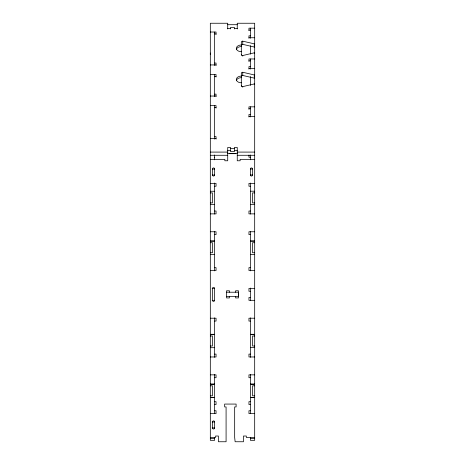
<?xml version="1.0" encoding="UTF-8"?>
<svg xmlns="http://www.w3.org/2000/svg" width="465" height="465" viewBox="0 0 465 465"><rect width="100%" height="100%" fill="white"/><g stroke="black" fill="none" stroke-linecap="round" stroke-linejoin="round"><path stroke-width="0.7" d="M210.32 54.533L210.32 53.033M241.323 54.562A1.43 0.959 0 0 0 242.753 55.521L254.268 52.824A1.43 0.959 0 0 1 254.681 52.783M241.323 85.665A1.43 0.959 0 0 0 242.753 86.624L254.268 83.927A1.43 0.959 0 0 1 254.681 83.886M227.716 24.703L237.255 24.703M254.681 28.167L248.955 28.167L248.955 30.684M227.716 28.359L230.576 28.359M234.395 28.359L237.255 28.359M248.955 30.085L250.385 30.085M210.32 32.027L216.045 32.027L216.045 34.538M214.615 33.939L216.045 33.939M250.385 35.828L248.955 35.828L248.955 38.345M248.955 37.746L254.681 37.746M254.681 58.962L248.955 58.962L248.955 61.473M248.955 60.874L250.385 60.874M214.615 63.025L216.045 63.025L216.045 65.536M210.32 64.937L216.045 64.937M250.385 66.623L248.955 66.623L248.955 69.134M248.955 68.535L254.681 68.535M210.32 74.516L216.045 74.516L216.045 77.027M214.615 76.429L216.045 76.429M214.615 94.128L216.045 94.128L216.045 96.639M210.32 96.04L216.045 96.04M210.32 105.619L216.045 105.619L216.045 108.13M254.681 106.834L248.955 106.834L248.955 109.351M214.615 107.531L216.045 107.531M248.955 108.752L250.385 108.752M250.385 114.495L248.955 114.495L248.955 117.011M248.955 116.413L254.681 116.413M214.615 136.611L216.045 136.611L216.045 139.128M210.32 138.529L216.045 138.529M230.576 148.422L234.395 148.422M227.716 150.654L230.576 150.654M234.395 150.654L237.255 150.654M210.32 152.096L227.716 152.09M237.255 152.09L254.681 152.096M227.716 153.549L237.255 153.549M210.32 155.281L227.716 155.281M237.255 155.281L254.681 155.281M250.385 157.228L248.955 157.228L248.955 155.083M210.32 159.344L224.857 159.344L224.857 160.774L227.716 160.774L227.716 147.463L230.576 147.463L230.576 151.613L234.395 151.613L234.395 147.463L237.255 147.463L237.255 160.774L240.12 160.774L240.12 159.344L254.681 159.344M212.464 169.068L214.615 169.068M250.385 175.503L250.385 169.004L252.536 169.004L252.536 174.962A1.075 1.075 0 0 1 251.46 176.037A1.075 1.075 0 0 1 250.385 174.962L252.669 174.962M212.331 175.032L214.615 175.032M210.32 183.379L216.045 183.379L216.045 186.238L214.615 186.238M254.681 183.379L248.955 183.379L248.955 186.238L250.385 186.238M210.32 191.26L214.615 191.26M250.385 191.202L254.681 191.202M210.32 192.894L212.464 192.894L212.464 202.914L210.32 202.914M254.681 192.894L252.536 192.894L252.536 202.914L254.681 202.914M210.32 204.548L214.615 204.548M250.385 204.606L254.681 204.548M214.615 211.011L216.045 211.011L216.045 213.871L210.32 213.871M250.385 211.011L248.955 211.011L248.955 213.871L254.681 213.871M210.32 231.756L216.045 231.756L216.045 234.622L214.615 234.622M254.681 231.756L248.955 231.756L248.955 234.622L250.385 234.622M210.32 241.021L214.615 241.021M250.385 241.021L254.681 241.021M210.32 241.085L214.615 241.085M250.385 241.085L254.681 241.085M210.32 242.718L212.464 242.718L212.464 252.733L210.32 252.733M254.681 242.718L252.536 242.718L252.536 252.733L254.681 252.733M210.32 254.367L214.615 254.425M250.385 254.367L254.681 254.367M214.615 267.648L216.045 267.648L216.045 270.514L210.32 270.514M250.385 267.648L248.955 267.648L248.955 270.514L254.681 270.514M212.197 288.399L214.615 288.399L214.615 300.326A1.075 1.075 0 0 1 213.54 301.396A1.075 1.075 0 0 1 212.464 300.326L212.464 288.399A1.075 1.075 0 0 1 213.54 287.329A1.075 1.075 0 0 1 214.615 288.399M254.681 288.399L248.955 288.399L248.955 291.264L250.385 291.264M226.536 292.218L238.464 292.218L238.464 296.507L226.536 296.507M250.385 297.461L248.955 297.461L248.955 300.326L254.681 300.326M212.197 300.326L214.615 300.326M210.32 318.211L216.045 318.211L216.045 321.071L214.615 321.071M254.681 318.211L248.955 318.211L248.955 321.071L250.385 321.071M210.32 334.294L214.615 334.294M250.385 334.294L254.681 334.294M210.32 334.358L214.615 334.358M250.385 334.358L254.681 334.358M210.32 335.992L212.464 335.992L212.464 346.007L210.32 346.007M254.681 335.992L252.536 335.992L252.536 346.007L254.681 346.007M210.32 347.698L214.615 347.698M250.385 347.64L254.681 347.64M214.615 354.103L216.045 354.103L216.045 356.969L210.32 356.969M250.385 354.103L248.955 354.103L248.955 356.969L254.681 356.969M210.32 374.854L216.045 374.854L216.045 377.714L214.615 377.714M254.681 374.854L248.955 374.854L248.955 377.714L250.385 377.714M210.32 384.119L214.615 384.119M250.385 384.119L254.681 384.119M210.32 384.177L214.615 384.177M250.385 384.177L254.681 384.177M210.32 385.811L212.464 385.811L212.464 395.831L210.32 395.831M254.681 385.811L252.536 385.811L252.536 395.831L254.681 395.831M210.32 397.465L214.615 397.465M250.385 397.465L254.681 397.465M210.32 397.523L214.615 397.523M250.385 397.523L254.681 397.523M214.615 401.684L216.045 401.684L216.045 404.544L214.615 404.544M250.385 401.684L248.955 401.684L248.955 404.544L250.385 404.544M214.615 410.746L216.045 410.746L216.045 413.606L210.32 413.606M250.385 410.746L248.955 410.746L248.955 413.606L254.681 413.606M212.197 421.953L214.615 421.953L214.615 428.457M212.197 427.916L214.615 427.916M210.32 437.455L215.568 437.455L215.568 436.025L218.428 436.025L218.428 441.75L226.083 441.75L226.083 406.927L224.653 406.927L224.653 404.068L236.098 404.068L236.098 406.927L234.668 406.927L234.668 437.455L235.121 441.75L243.468 441.75L243.468 436.025L246.334 436.025L246.334 437.455L254.681 437.455M210.32 438.414L214.615 438.414M250.385 438.414L254.681 438.414M241.323 55.161L241.323 42.117A1.43 0.959 0 0 1 242.753 41.158L254.268 43.855A1.43 0.959 0 0 0 254.681 43.896M241.323 45.308A1.43 0.959 0 0 1 242.753 44.349L254.268 47.046A1.43 0.959 0 0 0 254.681 47.087M241.323 86.263L241.323 73.22A1.43 0.959 0 0 1 242.753 72.261L254.268 74.958A1.43 0.959 0 0 0 254.681 74.999M241.323 76.411A1.43 0.959 0 0 1 242.753 75.452L254.268 78.149A1.43 0.959 0 0 0 254.681 78.19M254.268 43.855L254.268 47.046M254.268 52.824L254.268 53.423M254.268 74.958L254.268 78.149M254.268 83.927L254.268 84.525M250.385 28.167L250.385 38.275M250.385 45.657L250.385 54.173M250.385 58.962L250.385 69.07M250.385 76.516L250.385 85.421M250.385 106.834L250.385 116.942M250.385 154.996L250.385 159.786M250.385 183.007L250.385 214.051M250.385 231.401L250.385 270.868M250.385 288.044L250.385 300.681M250.385 317.851L250.385 357.323M250.385 374.494L250.385 413.606M250.385 437.327L250.385 440.314L254.681 440.32L254.681 23.25L237.255 23.25L237.255 28.958M242.753 41.158L242.753 44.349M242.753 55.521L242.753 56.12M242.753 72.261L242.753 75.452M242.753 86.624L242.753 87.222M235.61 153.683L229.408 153.683M235.61 292.218L235.61 290.782L238.475 290.782L238.475 297.937L235.61 297.937L235.61 296.507M234.395 28.952L234.395 27.4L230.576 27.4L230.576 28.952M229.408 292.218L229.408 290.782L226.548 290.782L226.548 297.937L229.408 297.937L229.408 296.507M227.716 28.958L227.716 23.25L210.32 23.25L210.32 440.314L214.615 440.32L214.615 437.327M214.615 32.027L214.615 65.472M214.615 74.516L214.615 96.575M214.615 105.619L214.615 139.128M214.615 154.996L214.615 159.821M214.615 168.528L214.615 175.567M214.615 183.007L214.615 214.051M214.615 231.401L214.615 270.903M214.615 317.822L214.615 357.323M214.615 374.494L214.615 413.606M212.464 175.032L212.464 169.004A1.075 1.075 0 0 1 213.54 167.929A1.075 1.075 0 0 1 214.615 169.004M214.615 157.228A1.075 1.075 0 0 1 214.597 157.426M214.615 421.953A1.075 1.075 0 0 0 213.54 420.883A1.075 1.075 0 0 0 212.464 421.953L212.464 428.096A0.808 0.808 0 0 0 212.65 428.596L213.051 428.899A1.29 1.29 0 0 0 214.028 428.893L214.435 428.602A0.808 0.808 0 0 0 214.615 428.096M250.385 169.004A1.075 1.075 0 0 1 251.46 167.929A1.075 1.075 0 0 1 252.536 169.004M214.615 174.962A1.075 1.075 0 0 1 213.54 176.037A1.075 1.075 0 0 1 212.464 174.962M241.323 82.793A5.01 3.354 0 0 1 236.313 79.445A5.01 3.354 0 0 1 241.323 76.091M241.323 51.691A5.01 3.354 0 0 1 236.313 48.337A5.01 3.354 0 0 1 241.323 44.989M236.4 80.428A5.01 3.354 0 0 1 241.323 77.684M236.336 49.633A5.01 3.354 0 0 1 241.323 46.581"/></g></svg>
